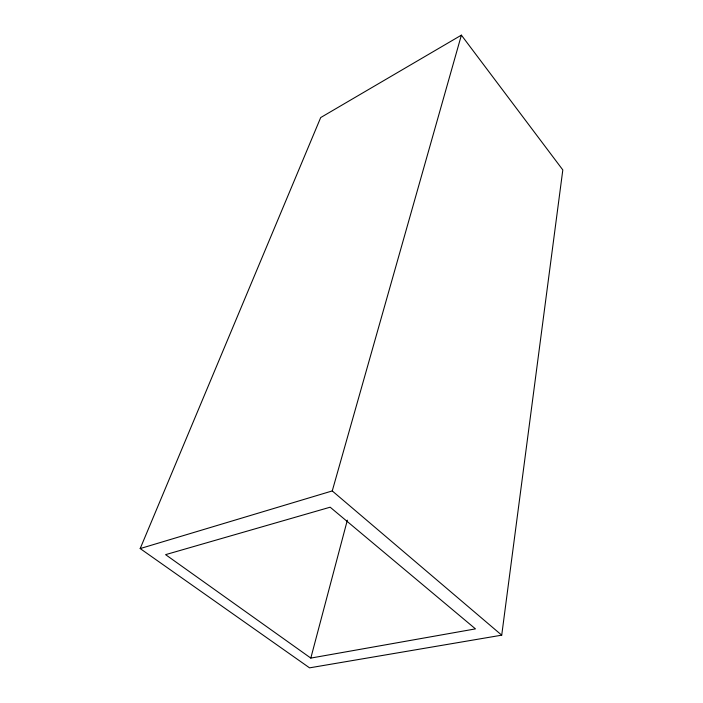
<?xml version="1.0" encoding="UTF-8"?>
<svg xmlns="http://www.w3.org/2000/svg" width="703" height="703" viewBox="0 0 703 703"><rect width="100%" height="100%" fill="white"/><g stroke="black" fill="none" stroke-linecap="round" stroke-linejoin="round"><path stroke-width="1.05" d="M501.722 635.169L562.813 169.933L461.388 35.15L320.7 117.559L140.187 548.568L309.557 667.85L501.722 635.169L332.255 490.931L140.187 548.568M310.814 658.087L475.474 628.886L330.164 507.197L165.592 554.649L310.814 658.087L347.352 520.141M332.255 490.931L461.388 35.15"/></g></svg>
